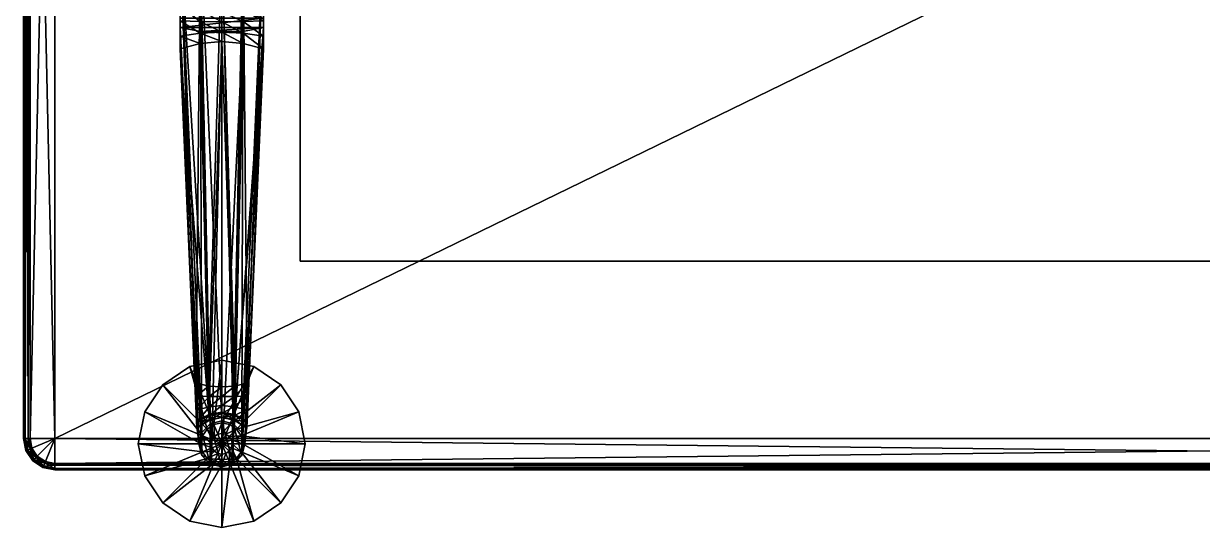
# Model space of a CAD drawing. Extents: x -0.75 to 2.5, y -6.86 to 0.72.
# Drawn here: x -0.36 to 0.205, y -5.097 to -4.856 of the extents above; entities that cross this region are included whole.
import ezdxf

# ---------------------------------------------------------------- set-up
doc = ezdxf.new("R2010")
doc.units = 0
for name, color, linetype in [('72OFGO2D01_GRAFIK', 1, 'CONTINUOUS'), ('72VIAH3D_ANY', 1, 'CONTINUOUS'), ('72VIAI3D_ANY', 1, 'CONTINUOUS')]:
    doc.layers.add(name, color=color, linetype=linetype)

# ---------------------------------------------------------------- blocks, each defined once
blk = doc.blocks.new('OB__000575')
at = {"layer": '72VIAI3D_ANY'}
mesh = blk.add_polyface(dxfattribs=at)
corners = [(0, 0), (1, 0), (0, 0, 1), (1, 0, 1), (0, -1), (1, -1), (0, -1, 1), (1, -1, 1)]
mesh.append_faces([[corners[k] for k in face] for face in [(5, 6, 7), (2, 7, 6), (0, 5, 1), (3, 5, 7)]], dxfattribs={"vtx0": -1, "color": 159})
mesh.append_faces([[corners[k] for k in face] for face in [(0, 1, 2), (4, 6, 5), (1, 5, 3), (0, 2, 4)]], dxfattribs={"vtx1": -1, "color": 159})
mesh.append_faces([[corners[k] for k in face] for face in [(1, 3, 2), (2, 3, 7), (0, 4, 5), (2, 6, 4)]], dxfattribs={"vtx2": -1, "color": 159})
blk = doc.blocks.new('OB__000576')
at = {"layer": '72VIAI3D_ANY', "xscale": 0.865, "yscale": 0.365, "zscale": 0.019}
blk.add_blockref('OB__000575', (-0.227495, -4.60436, 0.3576), dxfattribs=at)
blk = doc.blocks.new('OB__000577')
at = {"layer": '72VIAI3D_ANY'}
mesh = blk.add_polyface(dxfattribs=at)
corners = [(0.01044, -0.00399), (0.015, -0.015), (0.015, -0.00308), (0.01011, -0.00319, 0.0008), (0.015, -0.00222, 0.0008), (0.00955, -0.00185, 0.003), (0.015, -0.00077, 0.003), (0.00926, -0.00114, 0.006), (0.015, 0, 0.006), (0.00955, -0.00185, 0.009), (0.015, -0.00077, 0.009), (0.01011, -0.00319, 0.0112), (0.015, -0.00222, 0.0112), (0.01044, -0.00399, 0.012), (0.015, -0.00308, 0.012), (0.015, -0.015, 0.012), (0.00657, -0.00657), (0.00596, -0.00596, 0.0008), (0.00494, -0.00494, 0.003), (0.00439, -0.00439, 0.006), (0.00494, -0.00494, 0.009), (0.00596, -0.00596, 0.0112), (0.00657, -0.00657, 0.012), (0.00399, -0.01044), (0.00399, -0.01044, 0.012), (0.00308, -0.015, 0.012), (1.115, -0.015, 0.012), (0.015, -0.55, 0.012), (0.00308, -0.015), (0.015, -0.55), (1.115, -0.00308), (1.115, -0.00222, 0.0008), (1.115, -0.00077, 0.003), (1.115, 0, 0.006), (1.115, -0.00077, 0.009), (1.115, -0.00222, 0.0112), (1.115, -0.00308, 0.012)]
mesh.append_faces([[corners[k] for k in face] for face in [(3, 2, 4), (2, 3, 0), (5, 4, 6), (4, 5, 3), (7, 6, 8), (6, 7, 5), (9, 8, 10), (8, 9, 7), (11, 10, 12), (10, 11, 9), (13, 12, 14), (12, 13, 11), (17, 0, 3), (0, 17, 16), (18, 3, 5), (19, 5, 7), (20, 7, 9), (21, 9, 11), (22, 11, 13), (11, 22, 21), (2, 31, 4), (4, 32, 6), (6, 33, 8), (8, 34, 10), (10, 35, 12), (12, 36, 14)]], dxfattribs={"vtx0": -1, "color": 159})
mesh.append_faces([[corners[k] for k in face] for face in [(0, 1, 2), (16, 1, 0), (23, 1, 16)]], dxfattribs={"vtx0": -1, "vtx1": -1, "color": 159})
mesh.append_faces([[corners[k] for k in face] for face in [(26, 27, 15), (28, 29, 1), (14, 26, 15)]], dxfattribs={"vtx0": -1, "vtx1": -1, "vtx2": -1, "color": 159})
mesh.append_faces([[corners[k] for k in face] for face in [(1, 30, 2)]], dxfattribs={"vtx0": -1, "vtx2": -1, "color": 159})
mesh.append_faces([[corners[k] for k in face] for face in [(13, 14, 15), (22, 13, 15), (24, 22, 15), (25, 24, 15)]], dxfattribs={"vtx1": -1, "vtx2": -1, "color": 159})
mesh = blk.add_polyface(dxfattribs=at)
corners = [(1.12343, -0.00657), (1.115, -0.015), (1.12601, -0.01044), (1.12343, -0.00657, 0.012), (1.12601, -0.01044, 0.012), (1.115, -0.015, 0.012), (1.11956, -0.00399), (1.11989, -0.00319, 0.0008), (1.12404, -0.00596, 0.0008), (1.12045, -0.00185, 0.003), (1.12506, -0.00494, 0.003), (1.12074, -0.00114, 0.006), (1.12561, -0.00439, 0.006), (1.12045, -0.00185, 0.009), (1.12506, -0.00494, 0.009), (1.11989, -0.00319, 0.0112), (1.11956, -0.00399, 0.012), (1.12404, -0.00596, 0.0112), (1.115, -0.00308), (1.115, -0.00222, 0.0008), (1.115, -0.00077, 0.003), (1.115, 0, 0.006), (1.115, -0.00077, 0.009), (1.115, -0.00222, 0.0112), (1.115, -0.00308, 0.012), (1.12692, -0.015, 0.012), (1.115, -0.55, 0.012), (0.015, -0.015), (1.115, -0.55), (0.015, -0.00308), (0.015, -0.00222, 0.0008), (0.015, -0.00077, 0.003), (0.015, 0, 0.006), (0.015, -0.00077, 0.009), (0.015, -0.00222, 0.0112), (0.015, -0.00308, 0.012)]
mesh.append_faces([[corners[k] for k in face] for face in [(7, 0, 8), (0, 7, 6), (8, 9, 7), (10, 11, 9), (12, 13, 11), (14, 15, 13), (16, 17, 3), (17, 16, 15), (19, 6, 7), (6, 19, 18), (20, 7, 9), (7, 20, 19), (21, 9, 11), (9, 21, 20), (22, 11, 13), (11, 22, 21), (23, 13, 15), (13, 23, 22), (24, 15, 16), (15, 24, 23), (19, 29, 18), (20, 30, 19), (21, 31, 20), (22, 32, 21), (23, 33, 22), (24, 34, 23)]], dxfattribs={"vtx0": -1, "color": 159})
mesh.append_faces([[corners[k] for k in face] for face in [(0, 1, 2), (6, 1, 0), (18, 1, 6)]], dxfattribs={"vtx0": -1, "vtx1": -1, "color": 159})
mesh.append_faces([[corners[k] for k in face] for face in [(25, 26, 5), (27, 28, 1), (18, 27, 1)]], dxfattribs={"vtx0": -1, "vtx1": -1, "vtx2": -1, "color": 159})
mesh.append_faces([[corners[k] for k in face] for face in [(5, 35, 24)]], dxfattribs={"vtx0": -1, "vtx2": -1, "color": 159})
mesh.append_faces([[corners[k] for k in face] for face in [(3, 4, 5), (16, 3, 5), (24, 16, 5)]], dxfattribs={"vtx1": -1, "vtx2": -1, "color": 159})
mesh = blk.add_polyface(dxfattribs=at)
corners = [(0.01011, -0.00319, 0.0008), (0.00494, -0.00494, 0.003), (0.00596, -0.00596, 0.0008), (0.00955, -0.00185, 0.003), (0.00439, -0.00439, 0.006), (0.00926, -0.00114, 0.006), (0.00494, -0.00494, 0.009), (0.00955, -0.00185, 0.009), (0.00596, -0.00596, 0.0112), (0.00319, -0.01011, 0.0008), (0.00657, -0.00657), (0.00399, -0.01044), (0.00185, -0.00955, 0.003), (0.00114, -0.00926, 0.006), (0.00185, -0.00955, 0.009), (0.00319, -0.01011, 0.0112), (0.00399, -0.01044, 0.012), (0.00657, -0.00657, 0.012), (0.00308, -0.015), (0.015, -0.015), (0.00222, -0.015, 0.0008), (0.00077, -0.015, 0.003), (0, -0.015, 0.006), (0.00077, -0.015, 0.009), (0.00222, -0.015, 0.0112), (0.00308, -0.015, 0.012), (0.015, -0.015, 0.012), (0.00308, -0.55, 0.012), (0.00308, -0.55), (0.00222, -0.55, 0.0008), (0.00077, -0.55, 0.003), (0, -0.55, 0.006), (0.00077, -0.55, 0.009), (0.00222, -0.55, 0.0112)]
mesh.append_faces([[corners[k] for k in face] for face in [(0, 1, 2), (3, 4, 1), (5, 6, 4), (7, 8, 6), (9, 10, 2), (10, 9, 11), (12, 2, 1), (2, 12, 9), (13, 1, 4), (1, 13, 12), (14, 4, 6), (4, 14, 13), (15, 6, 8), (6, 15, 14), (16, 8, 17), (8, 16, 15), (20, 11, 9), (11, 20, 18), (21, 9, 12), (9, 21, 20), (22, 12, 13), (12, 22, 21), (23, 13, 14), (13, 23, 22), (24, 14, 15), (14, 24, 23), (25, 15, 16), (15, 25, 24), (20, 28, 18), (21, 29, 20), (22, 30, 21), (23, 31, 22), (24, 32, 23), (25, 33, 24)]], dxfattribs={"vtx0": -1, "color": 159})
mesh.append_faces([[corners[k] for k in face] for face in [(18, 19, 11)]], dxfattribs={"vtx0": -1, "vtx1": -1, "color": 159})
mesh.append_faces([[corners[k] for k in face] for face in [(26, 27, 25)]], dxfattribs={"vtx0": -1, "vtx2": -1, "color": 159})
mesh = blk.add_polyface(dxfattribs=at)
corners = [(0.00399, -0.55456), (0.015, -0.55), (0.00308, -0.55), (0.00319, -0.55489, 0.0008), (0.00222, -0.55, 0.0008), (0.00185, -0.55545, 0.003), (0.00077, -0.55, 0.003), (0.00114, -0.55574, 0.006), (0, -0.55, 0.006), (0.00185, -0.55545, 0.009), (0.00077, -0.55, 0.009), (0.00319, -0.55489, 0.0112), (0.00222, -0.55, 0.0112), (0.00399, -0.55456, 0.012), (0.00308, -0.55, 0.012), (0.00596, -0.55904, 0.0008), (0.00657, -0.55843), (0.00494, -0.56006, 0.003), (0.00439, -0.56061, 0.006), (0.00494, -0.56006, 0.009), (0.00596, -0.55904, 0.0112), (0.00657, -0.55843, 0.012), (0.00955, -0.56315, 0.003), (0.00926, -0.56386, 0.006), (0.00955, -0.56315, 0.009), (0.01011, -0.56181, 0.0112), (0.00308, -0.015), (0.00222, -0.015, 0.0008), (0.00077, -0.015, 0.003), (0, -0.015, 0.006), (0.00077, -0.015, 0.009), (0.00222, -0.015, 0.0112), (0.00308, -0.015, 0.012)]
mesh.append_faces([[corners[k] for k in face] for face in [(3, 2, 4), (2, 3, 0), (5, 4, 6), (4, 5, 3), (7, 6, 8), (6, 7, 5), (9, 8, 10), (8, 9, 7), (11, 10, 12), (10, 11, 9), (13, 12, 14), (12, 13, 11), (15, 0, 3), (0, 15, 16), (17, 3, 5), (3, 17, 15), (18, 5, 7), (5, 18, 17), (19, 7, 9), (7, 19, 18), (20, 9, 11), (9, 20, 19), (21, 11, 13), (11, 21, 20), (22, 15, 17), (23, 17, 18), (24, 18, 19), (25, 19, 20), (2, 27, 4), (4, 28, 6), (6, 29, 8), (8, 30, 10), (10, 31, 12), (12, 32, 14)]], dxfattribs={"vtx0": -1, "color": 159})
mesh.append_faces([[corners[k] for k in face] for face in [(0, 1, 2)]], dxfattribs={"vtx0": -1, "vtx1": -1, "color": 159})
mesh.append_faces([[corners[k] for k in face] for face in [(1, 26, 2)]], dxfattribs={"vtx0": -1, "vtx2": -1, "color": 159})
mesh = blk.add_polyface(dxfattribs=at)
corners = [(0.00399, -0.55456, 0.012), (0.00308, -0.55, 0.012), (0.015, -0.55, 0.012), (0.00657, -0.55843), (0.015, -0.55), (0.00399, -0.55456), (0.00657, -0.55843, 0.012), (0.01044, -0.56101), (0.01011, -0.56181, 0.0008), (0.00596, -0.55904, 0.0008), (0.00955, -0.56315, 0.003), (0.00494, -0.56006, 0.003), (0.00926, -0.56386, 0.006), (0.00439, -0.56061, 0.006), (0.00955, -0.56315, 0.009), (0.00494, -0.56006, 0.009), (0.01011, -0.56181, 0.0112), (0.01044, -0.56101, 0.012), (0.00596, -0.55904, 0.0112), (0.015, -0.56192), (0.015, -0.56278, 0.0008), (0.015, -0.56423, 0.003), (0.015, -0.565, 0.006), (0.015, -0.56423, 0.009), (0.015, -0.56278, 0.0112), (0.015, -0.56192, 0.012), (0.015, -0.015, 0.012), (1.115, -0.55), (0.015, -0.015), (1.115, -0.56192, 0.012), (1.115, -0.56278, 0.0112), (1.115, -0.56423, 0.009), (1.115, -0.565, 0.006), (1.115, -0.56423, 0.003), (1.115, -0.56278, 0.0008), (1.115, -0.56192)]
mesh.append_faces([[corners[k] for k in face] for face in [(8, 3, 9), (3, 8, 7), (9, 10, 8), (11, 12, 10), (13, 14, 12), (15, 16, 14), (17, 18, 6), (18, 17, 16), (20, 7, 8), (7, 20, 19), (21, 8, 10), (8, 21, 20), (22, 10, 12), (10, 22, 21), (23, 12, 14), (12, 23, 22), (24, 14, 16), (14, 24, 23), (25, 16, 17), (16, 25, 24), (25, 30, 24), (24, 31, 23), (23, 32, 22), (22, 33, 21), (21, 34, 20), (20, 35, 19)]], dxfattribs={"vtx0": -1, "color": 159})
mesh.append_faces([[corners[k] for k in face] for face in [(3, 4, 5), (7, 4, 3), (19, 4, 7)]], dxfattribs={"vtx0": -1, "vtx1": -1, "color": 159})
mesh.append_faces([[corners[k] for k in face] for face in [(1, 26, 2), (27, 28, 4), (19, 27, 4)]], dxfattribs={"vtx0": -1, "vtx1": -1, "vtx2": -1, "color": 159})
mesh.append_faces([[corners[k] for k in face] for face in [(2, 29, 25)]], dxfattribs={"vtx0": -1, "vtx2": -1, "color": 159})
mesh.append_faces([[corners[k] for k in face] for face in [(0, 1, 2), (6, 0, 2), (17, 6, 2), (25, 17, 2)]], dxfattribs={"vtx1": -1, "vtx2": -1, "color": 159})
mesh = blk.add_polyface(dxfattribs=at)
corners = [(1.11956, -0.56101), (1.115, -0.55), (1.115, -0.56192), (1.11989, -0.56181, 0.0008), (1.115, -0.56278, 0.0008), (1.12045, -0.56315, 0.003), (1.115, -0.56423, 0.003), (1.12074, -0.56386, 0.006), (1.115, -0.565, 0.006), (1.12045, -0.56315, 0.009), (1.115, -0.56423, 0.009), (1.11989, -0.56181, 0.0112), (1.115, -0.56278, 0.0112), (1.11956, -0.56101, 0.012), (1.115, -0.56192, 0.012), (1.115, -0.55, 0.012), (1.12343, -0.55843), (1.12404, -0.55904, 0.0008), (1.12506, -0.56006, 0.003), (1.12561, -0.56061, 0.006), (1.12506, -0.56006, 0.009), (1.12404, -0.55904, 0.0112), (1.12343, -0.55843, 0.012), (1.12601, -0.55456), (1.12601, -0.55456, 0.012), (0.015, -0.55, 0.012), (1.115, -0.015, 0.012), (1.12692, -0.55), (1.115, -0.015), (0.015, -0.56192, 0.012), (0.015, -0.56278, 0.0112), (0.015, -0.56423, 0.009), (0.015, -0.565, 0.006), (0.015, -0.56423, 0.003), (0.015, -0.56278, 0.0008), (0.015, -0.56192)]
mesh.append_faces([[corners[k] for k in face] for face in [(3, 2, 4), (2, 3, 0), (5, 4, 6), (4, 5, 3), (7, 6, 8), (6, 7, 5), (9, 8, 10), (8, 9, 7), (11, 10, 12), (10, 11, 9), (13, 12, 14), (12, 13, 11), (17, 0, 3), (0, 17, 16), (18, 3, 5), (19, 5, 7), (20, 7, 9), (21, 9, 11), (22, 11, 13), (11, 22, 21), (12, 29, 14), (10, 30, 12), (8, 31, 10), (6, 32, 8), (4, 33, 6), (2, 34, 4)]], dxfattribs={"vtx0": -1, "color": 159})
mesh.append_faces([[corners[k] for k in face] for face in [(0, 1, 2), (16, 1, 0), (23, 1, 16)]], dxfattribs={"vtx0": -1, "vtx1": -1, "color": 159})
mesh.append_faces([[corners[k] for k in face] for face in [(25, 26, 15), (27, 28, 1), (14, 25, 15)]], dxfattribs={"vtx0": -1, "vtx1": -1, "vtx2": -1, "color": 159})
mesh.append_faces([[corners[k] for k in face] for face in [(1, 35, 2)]], dxfattribs={"vtx0": -1, "vtx2": -1, "color": 159})
mesh.append_faces([[corners[k] for k in face] for face in [(13, 14, 15), (22, 13, 15), (24, 22, 15)]], dxfattribs={"vtx1": -1, "vtx2": -1, "color": 159})
blk = doc.blocks.new('OB__000578')
at = {"layer": '72VIAI3D_ANY'}
blk.add_blockref('OB__000577', (-0.359995, -4.50436, 0.3766), dxfattribs=at)
blk = doc.blocks.new('72VIAI3D__000579')
at = {"layer": '72VIAI3D_ANY'}
blk.add_blockref('OB__000578', (0, 0), dxfattribs=at)
blk = doc.blocks.new('72VIAH3D__000580')
at = {"layer": '72VIAI3D_ANY'}
for name in ['72VIAI3D__000579', 'OB__000576']:
    blk.add_blockref(name, (0, 0), dxfattribs=at)
blk = doc.blocks.new('OB__000009')
at = {"layer": '72VIAI3D_ANY'}
mesh = blk.add_polyface(dxfattribs=at)
corners = [(0.0217, -0.30578, 0.18844), (0.032, -0.54, 0.02578), (0.032, -0.30491, 0.18746), (0.0265, -0.54147, 0.02745), (0.0375, -0.54147, 0.02745), (0.0423, -0.30578, 0.18844), (0.052, -0.35163, 0.29325), (0.03688, -0.55824, 0.06969), (0.04216, -0.35359, 0.29661), (0.032, -0.55845, 0.07141), (0.032, -0.35427, 0.29776), (0.02713, -0.55824, 0.06969), (0.02184, -0.35359, 0.29661), (0.02248, -0.5565, 0.0661), (0.012, -0.35163, 0.29325), (0.01987, -0.54011, 0.07233), (0.012, -0.36189, 0.26994), (0.043, -0.551, 0.024), (0.052, -0.3114, 0.19634), (0.052, -0.308, 0.1914), (0.04421, -0.52177, 0.05142), (0.04413, -0.54011, 0.07233), (0.052, -0.36189, 0.26994), (0.012, -0.308, 0.1914), (0.01979, -0.52177, 0.05142), (0.021, -0.551, 0.024), (0.012, -0.3114, 0.19634), (0.0423, -0.3544, 0.2706), (0.0423, -0.35933, 0.26725), (0.052, -0.35578, 0.27415), (0.0217, -0.35933, 0.26725), (0.012, -0.35578, 0.27415), (0.032, -0.35837, 0.26637), (0.0217, -0.3544, 0.2706), (0.02569, -0.52334, 0.05481), (0.032, -0.31438, 0.20036), (0.032, -0.52375, 0.05607), (0.0217, -0.31367, 0.19928), (0.03823, -0.53696, 0.07032), (0.032, -0.53577, 0.06974), (0.02577, -0.53696, 0.07032), (0.03831, -0.52334, 0.05481), (0.0423, -0.31367, 0.19928), (0.04153, -0.5455, 0.02668), (0.02248, -0.5455, 0.02668)]
mesh.append_faces([[corners[k] for k in face] for face in [(4, 2, 1), (12, 13, 14), (24, 37, 34), (38, 22, 28), (16, 40, 30), (40, 16, 15), (42, 20, 41)]], dxfattribs={"color": 9})
mesh.append_faces([[corners[k] for k in face] for face in [(8, 9, 10), (10, 11, 12), (22, 27, 28), (27, 22, 29), (30, 31, 16), (32, 33, 30), (34, 35, 36), (35, 34, 37), (32, 38, 28), (38, 32, 39), (40, 32, 30), (32, 40, 39), (35, 41, 36), (41, 35, 42), (43, 5, 4)]], dxfattribs={"vtx0": -1, "color": 9})
mesh.append_faces([[corners[k] for k in face] for face in [(17, 18, 19), (18, 17, 20), (21, 6, 22), (23, 24, 25), (24, 23, 26), (3, 23, 44)]], dxfattribs={"vtx0": -1, "vtx1": -1, "color": 9})
mesh.append_faces([[corners[k] for k in face] for face in [(5, 43, 19), (23, 3, 0)]], dxfattribs={"vtx0": -1, "vtx1": -1, "vtx2": -1, "color": 9})
mesh.append_faces([[corners[k] for k in face] for face in [(14, 15, 16)]], dxfattribs={"vtx0": -1, "vtx2": -1, "color": 9})
mesh.append_faces([[corners[k] for k in face] for face in [(1, 0, 3), (6, 7, 8), (20, 42, 18), (25, 44, 23)]], dxfattribs={"vtx1": -1, "color": 9})
mesh.append_faces([[corners[k] for k in face] for face in [(0, 1, 2), (2, 4, 5), (37, 24, 26), (43, 17, 19)]], dxfattribs={"vtx2": -1, "color": 9})
mesh = blk.add_polyface(dxfattribs=at)
corners = [(0.052, -0.35163, 0.29325), (0.02184, -0.35359, 0.29661), (0.012, -0.35163, 0.29325), (0.04216, -0.35359, 0.29661), (0.032, -0.35427, 0.29776), (0.012, -0.33426, 0.29347), (0.052, -0.34719, 0.28579), (0.012, -0.34719, 0.28579), (0.052, -0.35578, 0.27415), (0.052, -0.36189, 0.26994), (0.052, -0.34842, 0.27514), (0.052, -0.34141, 0.27272), (0.012, -0.35578, 0.27415), (0.012, -0.34842, 0.27514), (0.012, -0.34141, 0.27272), (0.012, -0.36189, 0.26994), (0.0423, -0.33921, 0.26513), (0.0423, -0.34346, 0.26951), (0.0423, -0.3488, 0.27136), (0.0217, -0.3488, 0.27136), (0.0217, -0.34346, 0.26951), (0.0423, -0.3544, 0.2706), (0.0217, -0.3544, 0.2706), (0.0217, -0.35933, 0.26725), (0.032, -0.34025, 0.26434), (0.032, -0.34417, 0.26838), (0.0217, -0.33921, 0.26513), (0.032, -0.34893, 0.27003), (0.032, -0.35392, 0.26935), (0.0423, -0.35933, 0.26725), (0.032, -0.35837, 0.26637)]
mesh.append_faces([[corners[k] for k in face] for face in [(5, 6, 7), (11, 16, 17), (10, 17, 18), (17, 10, 11), (14, 19, 20), (19, 14, 13), (8, 18, 21), (18, 8, 10), (13, 22, 19), (22, 13, 12), (12, 23, 22), (17, 24, 25), (25, 26, 20), (18, 25, 27), (25, 18, 17), (20, 27, 25), (27, 20, 19), (21, 27, 28), (27, 21, 18), (19, 28, 27), (28, 19, 22), (29, 28, 30), (28, 29, 21), (22, 30, 28), (6, 2, 7)]], dxfattribs={"vtx0": -1, "color": 9})
mesh.append_faces([[corners[k] for k in face] for face in [(0, 1, 2), (1, 0, 3), (0, 8, 9), (0, 10, 8), (10, 0, 6), (6, 11, 10), (12, 7, 2), (7, 12, 13), (13, 5, 7), (5, 13, 14), (2, 6, 0)]], dxfattribs={"vtx0": -1, "vtx2": -1, "color": 9})
mesh.append_faces([[corners[k] for k in face] for face in [(4, 1, 3)]], dxfattribs={"vtx1": -1, "color": 9})
mesh.append_faces([[corners[k] for k in face] for face in [(15, 12, 2)]], dxfattribs={"vtx1": -1, "vtx2": -1, "color": 9})
mesh = blk.add_polyface(dxfattribs=at)
corners = [(0.03688, -0.55824, 0.06969), (0.052, -0.35163, 0.29325), (0.04153, -0.5565, 0.0661), (0.032, -0.55845, 0.07141), (0.04216, -0.35359, 0.29661), (0.02713, -0.55824, 0.06969), (0.032, -0.35427, 0.29776), (0.02248, -0.5565, 0.0661), (0.02184, -0.35359, 0.29661), (0.01987, -0.54011, 0.07233), (0.012, -0.35163, 0.29325), (0.04413, -0.54011, 0.07233), (0.04387, -0.53473, 0.04988), (0.0379, -0.53735, 0.05623), (0.03796, -0.53327, 0.05341), (0.0438, -0.54024, 0.05372), (0.02021, -0.54024, 0.05372), (0.02604, -0.53327, 0.05341), (0.02611, -0.53735, 0.05623), (0.02014, -0.53473, 0.04988), (0.02589, -0.52836, 0.05286), (0.01999, -0.52806, 0.04905), (0.04401, -0.52806, 0.04905), (0.03812, -0.52836, 0.05286), (0.02569, -0.52334, 0.05481), (0.01979, -0.52177, 0.05142), (0.04421, -0.52177, 0.05142), (0.03831, -0.52334, 0.05481), (0.03804, -0.53955, 0.06559), (0.032, -0.53577, 0.06974), (0.032, -0.5382, 0.06543), (0.03823, -0.53696, 0.07032), (0.02577, -0.53696, 0.07032), (0.032, -0.53833, 0.06104), (0.032, -0.53632, 0.0571), (0.02608, -0.53963, 0.06064), (0.032, -0.53266, 0.05463), (0.032, -0.52831, 0.05422), (0.032, -0.52375, 0.05607), (0.052, -0.36189, 0.26994), (0.043, -0.551, 0.024), (0.021, -0.551, 0.024)]
mesh.append_faces([[corners[k] for k in face] for face in [(0, 1, 2), (7, 8, 5), (39, 31, 11)]], dxfattribs={"color": 9})
mesh.append_faces([[corners[k] for k in face] for face in [(12, 13, 14), (13, 12, 15), (16, 17, 18), (17, 16, 19), (19, 20, 17), (20, 19, 21), (22, 14, 23), (14, 22, 12), (21, 24, 20), (24, 21, 25), (26, 23, 27), (23, 26, 22), (28, 29, 30), (29, 28, 31), (32, 30, 29), (13, 33, 34), (34, 35, 18), (14, 34, 36), (34, 14, 13), (18, 36, 34), (36, 18, 17), (17, 37, 36), (37, 17, 20), (23, 36, 37), (36, 23, 14), (20, 38, 37), (38, 20, 24), (27, 37, 38), (37, 27, 23)]], dxfattribs={"vtx0": -1, "color": 9})
mesh.append_faces([[corners[k] for k in face] for face in [(1, 11, 2), (26, 40, 22)]], dxfattribs={"vtx0": -1, "vtx1": -1, "color": 9})
mesh.append_faces([[corners[k] for k in face] for face in [(3, 4, 0)]], dxfattribs={"vtx0": -1, "vtx1": -1, "vtx2": -1, "color": 9})
mesh.append_faces([[corners[k] for k in face] for face in [(5, 6, 3), (9, 10, 7), (41, 25, 21)]], dxfattribs={"vtx0": -1, "vtx2": -1, "color": 9})
mesh = blk.add_polyface(dxfattribs=at)
corners = [(0.021, -0.551, 0.024), (0.02248, -0.5455), (0.02248, -0.5455, 0.02668), (0.0265, -0.54147), (0.0265, -0.54147, 0.02745), (0.032, -0.54), (0.032, -0.54, 0.02578), (0.0375, -0.54147), (0.0375, -0.54147, 0.02745), (0.04153, -0.5455), (0.04153, -0.5455, 0.02668), (0.043, -0.551), (0.04395, -0.54328, 0.0664), (0.03823, -0.53696, 0.07032), (0.03804, -0.53955, 0.06559), (0.04413, -0.54011, 0.07233), (0.01987, -0.54011, 0.07233), (0.02596, -0.53955, 0.06559), (0.02577, -0.53696, 0.07032), (0.02006, -0.54328, 0.0664), (0.04382, -0.54333, 0.05968), (0.03793, -0.53963, 0.06064), (0.02608, -0.53963, 0.06064), (0.02018, -0.54333, 0.05968), (0.0438, -0.54024, 0.05372), (0.0379, -0.53735, 0.05623), (0.02611, -0.53735, 0.05623), (0.02021, -0.54024, 0.05372), (0.032, -0.5382, 0.06543), (0.032, -0.53833, 0.06104), (0.032, -0.53632, 0.0571), (0.04153, -0.5565, 0.0661), (0.043, -0.551, 0.024), (0.04387, -0.53473, 0.04988), (0.04401, -0.52806, 0.04905), (0.02248, -0.5565, 0.0661), (0.02014, -0.53473, 0.04988), (0.01999, -0.52806, 0.04905), (0.0375, -0.56053)]
mesh.append_faces([[corners[k] for k in face] for face in [(0, 1, 2), (2, 3, 4), (3, 2, 1), (4, 5, 6), (5, 4, 3), (6, 7, 8), (7, 6, 5), (8, 9, 10), (9, 8, 7), (11, 10, 9), (12, 13, 14), (13, 12, 15), (16, 17, 18), (17, 16, 19), (20, 14, 21), (14, 20, 12), (19, 22, 17), (22, 19, 23), (24, 21, 25), (21, 24, 20), (23, 26, 22), (26, 23, 27), (28, 18, 17), (21, 28, 29), (28, 21, 14), (17, 29, 28), (29, 17, 22), (29, 25, 21), (22, 30, 29)]], dxfattribs={"vtx0": -1, "color": 9})
mesh.append_faces([[corners[k] for k in face] for face in [(12, 31, 15), (24, 32, 20), (33, 32, 24), (34, 32, 33), (5, 38, 7)]], dxfattribs={"vtx0": -1, "vtx1": -1, "color": 9})
mesh.append_faces([[corners[k] for k in face] for face in [(35, 19, 16), (35, 23, 19), (0, 27, 23), (0, 36, 27), (0, 37, 36)]], dxfattribs={"vtx0": -1, "vtx2": -1, "color": 9})
mesh = blk.add_polyface(dxfattribs=at)
corners = [(0.032, -0.562, 0.06002), (0.02959, -0.5607, 0.06695), (0.032, -0.56133, 0.06625), (0.0265, -0.56053, 0.06163), (0.0375, -0.56053, 0.06163), (0.03441, -0.5607, 0.06695), (0.02713, -0.55824, 0.06969), (0.02248, -0.5565, 0.0661), (0.04153, -0.5565, 0.0661), (0.03688, -0.55824, 0.06969), (0.032, -0.55845, 0.07141), (0.02248, -0.5565), (0.0265, -0.56053), (0.021, -0.551), (0.021, -0.551, 0.024), (0.02248, -0.5455), (0.04153, -0.5455, 0.02668), (0.043, -0.551), (0.043, -0.551, 0.024), (0.04153, -0.5565), (0.0375, -0.56053), (0.032, -0.562), (0.04382, -0.54333, 0.05968), (0.04395, -0.54328, 0.0664), (0.02018, -0.54333, 0.05968), (0.04153, -0.5455), (0.0375, -0.54147), (0.032, -0.54), (0.0265, -0.54147)]
mesh.append_faces([[corners[k] for k in face] for face in [(0, 1, 2), (4, 2, 5), (3, 6, 1), (6, 3, 7), (8, 5, 9), (5, 8, 4), (3, 11, 7), (11, 3, 12), (13, 7, 11), (15, 14, 13), (16, 17, 18), (19, 18, 17), (8, 20, 4), (20, 8, 19), (21, 4, 20), (12, 0, 21), (25, 19, 17)]], dxfattribs={"vtx0": -1, "color": 9})
mesh.append_faces([[corners[k] for k in face] for face in [(1, 0, 3), (2, 4, 0), (1, 10, 2), (2, 10, 5), (6, 10, 1), (5, 10, 9), (22, 8, 23), (19, 26, 20), (26, 19, 25), (20, 27, 21), (21, 28, 12), (28, 21, 27), (12, 15, 11), (15, 12, 28)]], dxfattribs={"vtx0": -1, "vtx1": -1, "color": 9})
mesh.append_faces([[corners[k] for k in face] for face in [(18, 8, 22), (7, 14, 24)]], dxfattribs={"vtx0": -1, "vtx1": -1, "vtx2": -1, "color": 9})
mesh.append_faces([[corners[k] for k in face] for face in [(7, 13, 14), (18, 19, 8), (4, 21, 0), (0, 12, 3)]], dxfattribs={"vtx0": -1, "vtx2": -1, "color": 9})
mesh.append_faces([[corners[k] for k in face] for face in [(15, 13, 11)]], dxfattribs={"vtx2": -1, "color": 9})
blk = doc.blocks.new('OB__000590')
at = {"layer": '72VIAI3D_ANY'}
blk.add_blockref('OB__000009', (-0.296996, -4.50586, 0.029), dxfattribs=at)
blk = doc.blocks.new('72VIAI3D__000591')
at = {"layer": '72VIAI3D_ANY'}
blk.add_blockref('OB__000590', (0, 0), dxfattribs=at)
blk = doc.blocks.new('OB__000012')
at = {"layer": '72VIAI3D_ANY'}
mesh = blk.add_polyface(dxfattribs=at)
corners = [(0.04, -0.58), (0.00304, -0.56469), (0, -0.58), (0, -0.58, 0.006), (0.00304, -0.56469, 0.006), (0.03, -0.58, 0.018), (0.03076, -0.57617, 0.018), (0.035, -0.58, 0.026), (0.03076, -0.57617, 0.026), (0.03538, -0.57809, 0.026), (0.03, -0.58, 0.026), (0.01172, -0.55172), (0.01172, -0.55172, 0.006), (0.03293, -0.57293, 0.018), (0.03293, -0.57293, 0.026), (0.03646, -0.57647, 0.026), (0.02469, -0.54304), (0.02469, -0.54304, 0.006), (0.03617, -0.57076, 0.018), (0.03617, -0.57076, 0.026), (0.03809, -0.57538, 0.026), (0.04, -0.54), (0.04, -0.54, 0.006), (0.04, -0.57, 0.018), (0.04, -0.57, 0.026), (0.04, -0.575, 0.026), (0.03538, -0.57809, 0.029), (0.035, -0.58, 0.029), (0.03646, -0.57647, 0.029), (0.03809, -0.57538, 0.029), (0.04, -0.575, 0.029)]
mesh.append_faces([[corners[k] for k in face] for face in [(3, 1, 4), (1, 3, 2), (5, 4, 6), (4, 5, 3), (4, 11, 12), (11, 4, 1), (6, 12, 13), (12, 6, 4), (12, 16, 17), (16, 12, 11), (13, 17, 18), (17, 13, 12), (17, 21, 22), (21, 17, 16), (18, 22, 23), (22, 18, 17), (5, 8, 10), (8, 5, 6), (6, 14, 8), (14, 6, 13), (13, 19, 14), (19, 13, 18), (18, 24, 19), (24, 18, 23), (7, 26, 27), (26, 7, 9), (9, 28, 26), (28, 9, 15), (15, 29, 28), (29, 15, 20), (20, 30, 29), (30, 20, 25)]], dxfattribs={"vtx0": -1, "color": 159})
mesh.append_faces([[corners[k] for k in face] for face in [(7, 8, 9), (8, 7, 10), (9, 14, 15), (14, 9, 8), (15, 19, 20), (19, 15, 14), (20, 24, 25), (24, 20, 19)]], dxfattribs={"vtx0": -1, "vtx1": -1, "color": 159})
mesh.append_faces([[corners[k] for k in face] for face in [(0, 1, 2), (0, 11, 1), (0, 16, 11), (0, 21, 16)]], dxfattribs={"vtx0": -1, "vtx2": -1, "color": 159})
mesh = blk.add_polyface(dxfattribs=at)
corners = [(0.04, -0.58), (0.05531, -0.54304), (0.04, -0.54), (0.04, -0.54, 0.006), (0.05531, -0.54304, 0.006), (0.04, -0.57, 0.018), (0.04383, -0.57076, 0.018), (0.04, -0.575, 0.026), (0.04383, -0.57076, 0.026), (0.04191, -0.57538, 0.026), (0.04, -0.57, 0.026), (0.06828, -0.55172), (0.06828, -0.55172, 0.006), (0.04707, -0.57293, 0.018), (0.04707, -0.57293, 0.026), (0.04354, -0.57647, 0.026), (0.07696, -0.56469), (0.07696, -0.56469, 0.006), (0.04924, -0.57617, 0.018), (0.04924, -0.57617, 0.026), (0.04462, -0.57809, 0.026), (0.08, -0.58), (0.08, -0.58, 0.006), (0.05, -0.58, 0.018), (0.05, -0.58, 0.026), (0.045, -0.58, 0.026), (0.04191, -0.57538, 0.029), (0.04, -0.575, 0.029), (0.04354, -0.57647, 0.029), (0.04462, -0.57809, 0.029), (0.045, -0.58, 0.029)]
mesh.append_faces([[corners[k] for k in face] for face in [(3, 1, 4), (1, 3, 2), (5, 4, 6), (4, 5, 3), (4, 11, 12), (11, 4, 1), (6, 12, 13), (12, 6, 4), (12, 16, 17), (16, 12, 11), (13, 17, 18), (17, 13, 12), (17, 21, 22), (21, 17, 16), (18, 22, 23), (22, 18, 17), (5, 8, 10), (8, 5, 6), (6, 14, 8), (14, 6, 13), (13, 19, 14), (19, 13, 18), (18, 24, 19), (24, 18, 23), (7, 26, 27), (26, 7, 9), (9, 28, 26), (28, 9, 15), (15, 29, 28), (29, 15, 20), (20, 30, 29), (30, 20, 25)]], dxfattribs={"vtx0": -1, "color": 159})
mesh.append_faces([[corners[k] for k in face] for face in [(7, 8, 9), (8, 7, 10), (9, 14, 15), (14, 9, 8), (15, 19, 20), (19, 15, 14), (20, 24, 25), (24, 20, 19)]], dxfattribs={"vtx0": -1, "vtx1": -1, "color": 159})
mesh.append_faces([[corners[k] for k in face] for face in [(0, 1, 2), (0, 11, 1), (0, 16, 11), (0, 21, 16)]], dxfattribs={"vtx0": -1, "vtx2": -1, "color": 159})
mesh = blk.add_polyface(dxfattribs=at)
corners = [(0.04, -0.58), (0.02469, -0.61696), (0.04, -0.62), (0.04, -0.62, 0.006), (0.02469, -0.61696, 0.006), (0.04, -0.59, 0.018), (0.03617, -0.58924, 0.018), (0.04, -0.585, 0.026), (0.03617, -0.58924, 0.026), (0.03809, -0.58462, 0.026), (0.04, -0.59, 0.026), (0.01172, -0.60828), (0.01172, -0.60828, 0.006), (0.03293, -0.58707, 0.018), (0.03293, -0.58707, 0.026), (0.03646, -0.58354, 0.026), (0.00304, -0.59531), (0.00304, -0.59531, 0.006), (0.03076, -0.58383, 0.018), (0.03076, -0.58383, 0.026), (0.03538, -0.58191, 0.026), (0, -0.58), (0, -0.58, 0.006), (0.03, -0.58, 0.018), (0.03, -0.58, 0.026), (0.035, -0.58, 0.026), (0.03809, -0.58462, 0.029), (0.04, -0.585, 0.029), (0.03646, -0.58354, 0.029), (0.03538, -0.58191, 0.029), (0.035, -0.58, 0.029)]
mesh.append_faces([[corners[k] for k in face] for face in [(3, 1, 4), (1, 3, 2), (5, 4, 6), (4, 5, 3), (4, 11, 12), (11, 4, 1), (6, 12, 13), (12, 6, 4), (12, 16, 17), (16, 12, 11), (13, 17, 18), (17, 13, 12), (17, 21, 22), (21, 17, 16), (18, 22, 23), (22, 18, 17), (5, 8, 10), (8, 5, 6), (6, 14, 8), (14, 6, 13), (13, 19, 14), (19, 13, 18), (18, 24, 19), (24, 18, 23), (7, 26, 27), (26, 7, 9), (9, 28, 26), (28, 9, 15), (15, 29, 28), (29, 15, 20), (20, 30, 29), (30, 20, 25)]], dxfattribs={"vtx0": -1, "color": 159})
mesh.append_faces([[corners[k] for k in face] for face in [(7, 8, 9), (8, 7, 10), (9, 14, 15), (14, 9, 8), (15, 19, 20), (19, 15, 14), (20, 24, 25), (24, 20, 19)]], dxfattribs={"vtx0": -1, "vtx1": -1, "color": 159})
mesh.append_faces([[corners[k] for k in face] for face in [(0, 1, 2), (0, 11, 1), (0, 16, 11), (0, 21, 16)]], dxfattribs={"vtx0": -1, "vtx2": -1, "color": 159})
mesh = blk.add_polyface(dxfattribs=at)
corners = [(0.04, -0.58), (0.07696, -0.59531), (0.08, -0.58), (0.08, -0.58, 0.006), (0.07696, -0.59531, 0.006), (0.05, -0.58, 0.018), (0.04924, -0.58383, 0.018), (0.045, -0.58, 0.026), (0.04924, -0.58383, 0.026), (0.04462, -0.58191, 0.026), (0.05, -0.58, 0.026), (0.06828, -0.60828), (0.06828, -0.60828, 0.006), (0.04707, -0.58707, 0.018), (0.04707, -0.58707, 0.026), (0.04354, -0.58354, 0.026), (0.05531, -0.61696), (0.05531, -0.61696, 0.006), (0.04383, -0.58924, 0.018), (0.04383, -0.58924, 0.026), (0.04191, -0.58462, 0.026), (0.04, -0.62), (0.04, -0.62, 0.006), (0.04, -0.59, 0.018), (0.04, -0.59, 0.026), (0.04, -0.585, 0.026), (0.04462, -0.58191, 0.029), (0.045, -0.58, 0.029), (0.04354, -0.58354, 0.029), (0.04191, -0.58462, 0.029), (0.04, -0.585, 0.029)]
mesh.append_faces([[corners[k] for k in face] for face in [(3, 1, 4), (1, 3, 2), (5, 4, 6), (4, 5, 3), (4, 11, 12), (11, 4, 1), (6, 12, 13), (12, 6, 4), (12, 16, 17), (16, 12, 11), (13, 17, 18), (17, 13, 12), (17, 21, 22), (21, 17, 16), (18, 22, 23), (22, 18, 17), (5, 8, 10), (8, 5, 6), (6, 14, 8), (14, 6, 13), (13, 19, 14), (19, 13, 18), (18, 24, 19), (24, 18, 23), (7, 26, 27), (26, 7, 9), (9, 28, 26), (28, 9, 15), (15, 29, 28), (29, 15, 20), (20, 30, 29), (30, 20, 25)]], dxfattribs={"vtx0": -1, "color": 159})
mesh.append_faces([[corners[k] for k in face] for face in [(7, 8, 9), (8, 7, 10), (9, 14, 15), (14, 9, 8), (15, 19, 20), (19, 15, 14), (20, 24, 25), (24, 20, 19)]], dxfattribs={"vtx0": -1, "vtx1": -1, "color": 159})
mesh.append_faces([[corners[k] for k in face] for face in [(0, 1, 2), (0, 11, 1), (0, 16, 11), (0, 21, 16)]], dxfattribs={"vtx0": -1, "vtx2": -1, "color": 159})
blk = doc.blocks.new('OB__000592')
at = {"layer": '72VIAI3D_ANY'}
blk.add_blockref('OB__000012', (-0.304996, -4.47686), dxfattribs=at)
blk = doc.blocks.new('72VIAI3D__000593')
at = {"layer": '72VIAI3D_ANY'}
blk.add_blockref('OB__000592', (0, 0), dxfattribs=at)
blk = doc.blocks.new('72VIAH3D__000598')
at = {"layer": '72VIAI3D_ANY'}
for name in ['72VIAI3D__000593', '72VIAI3D__000591']:
    blk.add_blockref(name, (0, 0), dxfattribs=at)
blk = doc.blocks.new('72VIAH3D__000599')
at = {"layer": '72VIAH3D_ANY'}
for name in ['72VIAH3D__000598', '72VIAH3D__000580']:
    blk.add_blockref(name, (0, 0), dxfattribs=at)
blk = doc.blocks.new('72VIAI3D_41800800_000600')
at = {"layer": '72VIAH3D_ANY'}
blk.add_blockref('72VIAH3D__000599', (0, 0), dxfattribs=at)
blk = doc.blocks.new('OB__000695')
at = {"layer": '72VIAI3D_ANY'}
blk.add_blockref('72VIAI3D_41800800_000600', (0, 0), dxfattribs=at)
blk = doc.blocks.new('OB2D__000696')
at = {"layer": 'DEFAULT', "linetype": 'CONTINUOUS'}
for p, q in [((-0.359995, -4.51936), (-0.359995, -5.05436)), ((-0.359995, -5.05436), (-0.358852, -5.0601)), ((-0.358852, -5.0601), (-0.355601, -5.06497)), ((-0.355601, -5.06497), (-0.350735, -5.06822)), ((-0.350735, -5.06822), (-0.344994, -5.06936)), ((-0.344994, -5.06936), (0.755005, -5.06936)), ((-0.30251, -5.06936), (-0.301952, -5.07217)), ((-0.301952, -5.07217), (-0.293277, -5.08515)), ((-0.236713, -5.08515), (-0.228038, -5.07217)), ((-0.228038, -5.07217), (-0.22748, -5.06936)), ((-0.293277, -5.08515), (-0.280303, -5.09381)), ((-0.249687, -5.09381), (-0.236713, -5.08515)), ((-0.280303, -5.09381), (-0.264995, -5.09686)), ((-0.264995, -5.09686), (-0.249687, -5.09381))]:
    blk.add_line(p, q, dxfattribs=at)

msp = doc.modelspace()

# ---------------------------------------------------------------- block references
at = {"layer": '72OFGO2D01_GRAFIK'}
msp.add_blockref('OB2D__000696', (0, 0), dxfattribs=at)
at = {"layer": '72VIAI3D_ANY'}
msp.add_blockref('OB__000695', (0, 0), dxfattribs=at)

doc.saveas('drawing.dxf')
